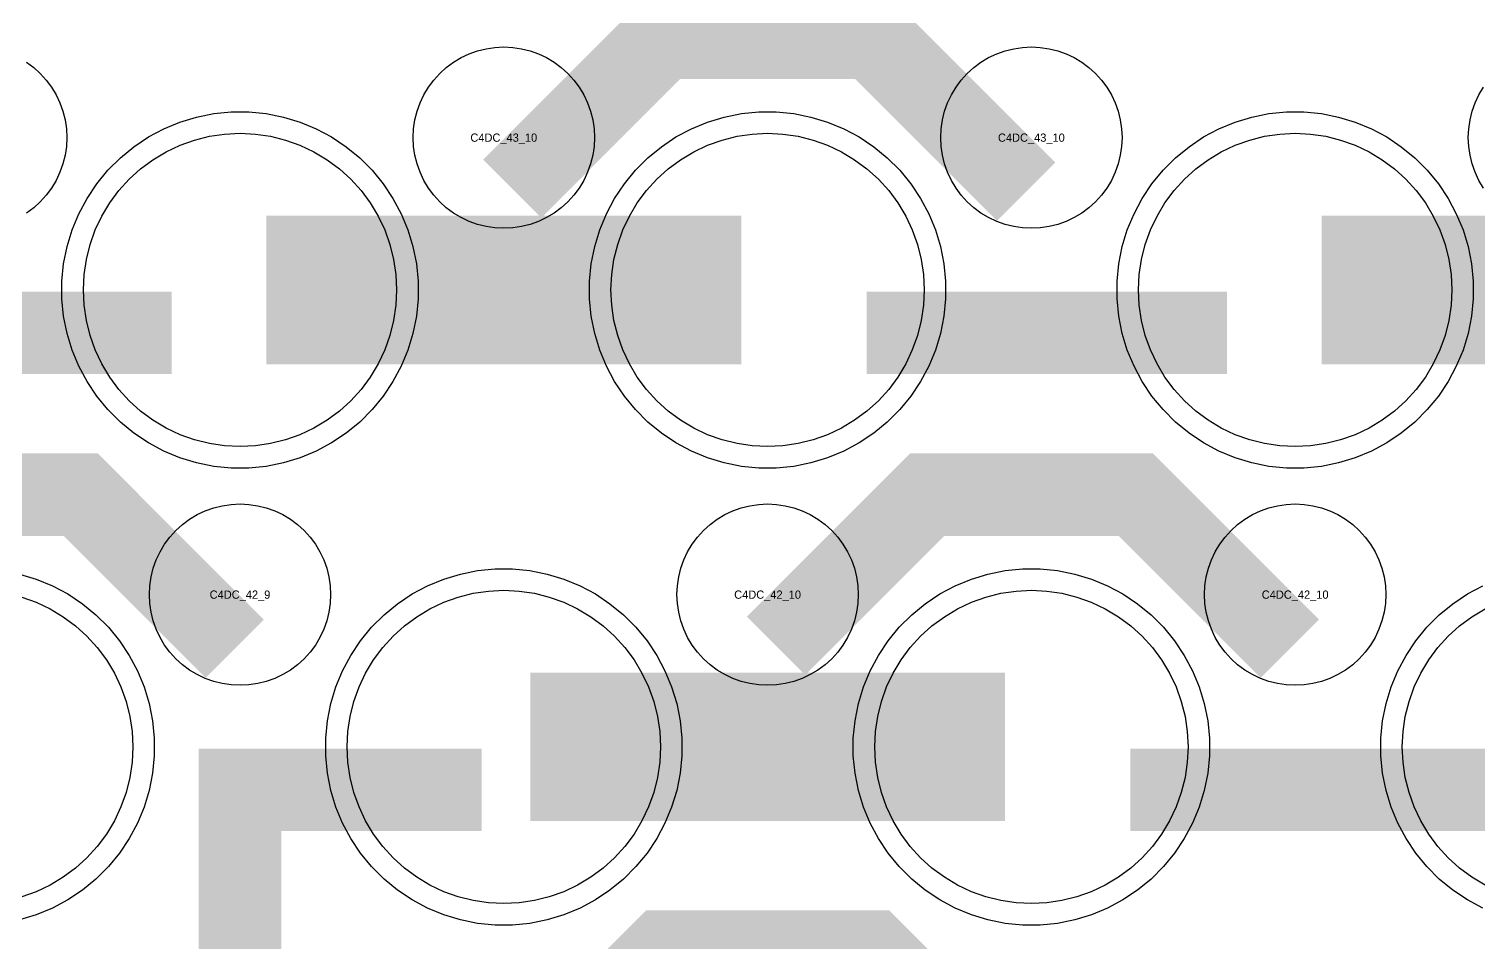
# Model space of a CAD drawing. Extents: x -11880 to 11880, y -14992 to 14992.
# Drawn here: x -8944 to -8504.2, y -9079.3 to -8802.2 of the extents above; entities that cross this region are included whole.
import ezdxf
from ezdxf.enums import TextEntityAlignment as Align

# ---------------------------------------------------------------- set-up
doc = ezdxf.new("R2010")
doc.units = 0
doc.header["$MEASUREMENT"] = 0
for name, color, linetype in [('GDS_775_DT_237', 138, 'CONTINUOUS'), ('RDL1_FS', 34, 'CONTINUOUS'), ('RDL_BS', 160, 'CONTINUOUS')]:
    doc.layers.add(name, color=color, linetype=linetype)

msp = doc.modelspace()

# ---------------------------------------------------------------- linework, layer by layer
at = {"layer": 'RDL1_FS', "color": 240, "true_color": 0xed1f24}
for points in [[(-8880, -8928.819), (-8884.657, -8928.59), (-8889.268, -8927.906), (-8893.791, -8926.774), (-8898.181, -8925.202), (-8902.395, -8923.21), (-8906.395, -8920.812), (-8910.14, -8918.034), (-8913.594, -8914.904), (-8916.724, -8911.45), (-8919.502, -8907.705), (-8921.9, -8903.705), (-8923.892, -8899.491), (-8925.464, -8895.101), (-8926.596, -8890.578), (-8927.28, -8885.967), (-8927.509, -8881.31), (-8927.28, -8876.653), (-8926.596, -8872.042), (-8925.464, -8867.519), (-8923.892, -8863.129), (-8921.9, -8858.915), (-8919.502, -8854.915), (-8916.724, -8851.17), (-8913.594, -8847.716), (-8910.14, -8844.586), (-8906.395, -8841.808), (-8902.395, -8839.41), (-8898.181, -8837.418), (-8893.791, -8835.846), (-8889.268, -8834.714), (-8884.657, -8834.03), (-8880, -8833.801), (-8875.343, -8834.03), (-8870.732, -8834.714), (-8866.209, -8835.846), (-8861.819, -8837.418), (-8857.605, -8839.41), (-8853.605, -8841.808), (-8849.86, -8844.586), (-8846.406, -8847.716), (-8843.276, -8851.17), (-8840.498, -8854.915), (-8838.1, -8858.915), (-8836.108, -8863.129), (-8834.536, -8867.519), (-8833.404, -8872.042), (-8832.72, -8876.653), (-8832.491, -8881.31), (-8832.72, -8885.967), (-8833.404, -8890.578), (-8834.536, -8895.101), (-8836.108, -8899.491), (-8838.1, -8903.705), (-8840.498, -8907.705), (-8843.276, -8911.45), (-8846.406, -8914.904), (-8849.86, -8918.034), (-8853.605, -8920.812), (-8857.605, -8923.21), (-8861.819, -8925.202), (-8866.209, -8926.774), (-8870.732, -8927.906), (-8875.343, -8928.59)], [(-8720, -8928.819), (-8724.657, -8928.59), (-8729.268, -8927.906), (-8733.791, -8926.774), (-8738.181, -8925.202), (-8742.395, -8923.21), (-8746.395, -8920.812), (-8750.14, -8918.034), (-8753.594, -8914.904), (-8756.724, -8911.45), (-8759.502, -8907.705), (-8761.9, -8903.705), (-8763.892, -8899.491), (-8765.464, -8895.101), (-8766.596, -8890.578), (-8767.28, -8885.967), (-8767.509, -8881.31), (-8767.28, -8876.653), (-8766.596, -8872.042), (-8765.464, -8867.519), (-8763.892, -8863.129), (-8761.9, -8858.915), (-8759.502, -8854.915), (-8756.724, -8851.17), (-8753.594, -8847.716), (-8750.14, -8844.586), (-8746.395, -8841.808), (-8742.395, -8839.41), (-8738.181, -8837.418), (-8733.791, -8835.846), (-8729.268, -8834.714), (-8724.657, -8834.03), (-8720, -8833.801), (-8715.343, -8834.03), (-8710.732, -8834.714), (-8706.209, -8835.846), (-8701.819, -8837.418), (-8697.605, -8839.41), (-8693.605, -8841.808), (-8689.86, -8844.586), (-8686.406, -8847.716), (-8683.276, -8851.17), (-8680.498, -8854.915), (-8678.1, -8858.915), (-8676.108, -8863.129), (-8674.536, -8867.519), (-8673.404, -8872.042), (-8672.72, -8876.653), (-8672.491, -8881.31), (-8672.72, -8885.967), (-8673.404, -8890.578), (-8674.536, -8895.101), (-8676.108, -8899.491), (-8678.1, -8903.705), (-8680.498, -8907.705), (-8683.276, -8911.45), (-8686.406, -8914.904), (-8689.86, -8918.034), (-8693.605, -8920.812), (-8697.605, -8923.21), (-8701.819, -8925.202), (-8706.209, -8926.774), (-8710.732, -8927.906), (-8715.343, -8928.59)], [(-8560, -8928.819), (-8564.657, -8928.59), (-8569.268, -8927.906), (-8573.791, -8926.774), (-8578.181, -8925.202), (-8582.395, -8923.21), (-8586.395, -8920.812), (-8590.14, -8918.034), (-8593.594, -8914.904), (-8596.724, -8911.45), (-8599.502, -8907.705), (-8601.9, -8903.705), (-8603.892, -8899.491), (-8605.464, -8895.101), (-8606.596, -8890.578), (-8607.28, -8885.967), (-8607.509, -8881.31), (-8607.28, -8876.653), (-8606.596, -8872.042), (-8605.464, -8867.519), (-8603.892, -8863.129), (-8601.9, -8858.915), (-8599.502, -8854.915), (-8596.724, -8851.17), (-8593.594, -8847.716), (-8590.14, -8844.586), (-8586.395, -8841.808), (-8582.395, -8839.41), (-8578.181, -8837.418), (-8573.791, -8835.846), (-8569.268, -8834.714), (-8564.657, -8834.03), (-8560, -8833.801), (-8555.343, -8834.03), (-8550.732, -8834.714), (-8546.209, -8835.846), (-8541.819, -8837.418), (-8537.605, -8839.41), (-8533.605, -8841.808), (-8529.86, -8844.586), (-8526.406, -8847.716), (-8523.276, -8851.17), (-8520.498, -8854.915), (-8518.1, -8858.915), (-8516.108, -8863.129), (-8514.536, -8867.519), (-8513.404, -8872.042), (-8512.72, -8876.653), (-8512.491, -8881.31), (-8512.72, -8885.967), (-8513.404, -8890.578), (-8514.536, -8895.101), (-8516.108, -8899.491), (-8518.1, -8903.705), (-8520.498, -8907.705), (-8523.276, -8911.45), (-8526.406, -8914.904), (-8529.86, -8918.034), (-8533.605, -8920.812), (-8537.605, -8923.21), (-8541.819, -8925.202), (-8546.209, -8926.774), (-8550.732, -8927.906), (-8555.343, -8928.59)]]:
    msp.add_lwpolyline(points, close=True, dxfattribs=at)
for points in [[(-8871.998, -8881.31, 45, 45, 0), (-8799.998, -8881.31, 45, 45, 0)], [(-8799.998, -8881.31, 45, 45, 0), (-8727.998, -8881.31, 45, 45, 0)], [(-8551.998, -8881.31, 45, 45, 0), (-8479.998, -8881.31, 45, 45, 0)]]:
    msp.add_lwpolyline(points, format="xyseb", dxfattribs=at)
msp.add_lwpolyline([(-8946.209, -8974.411), (-8941.819, -8975.983), (-8937.605, -8977.975), (-8933.605, -8980.373), (-8929.86, -8983.151), (-8926.406, -8986.281), (-8923.276, -8989.735), (-8920.498, -8993.48), (-8918.1, -8997.48), (-8916.108, -9001.694), (-8914.536, -9006.084), (-8913.404, -9010.607), (-8912.72, -9015.218), (-8912.491, -9019.875), (-8912.72, -9024.532), (-8913.404, -9029.143), (-8914.536, -9033.666), (-8916.108, -9038.056), (-8918.1, -9042.27), (-8920.498, -9046.27), (-8923.276, -9050.015), (-8926.406, -9053.469), (-8929.86, -9056.599), (-8933.605, -9059.377), (-8937.605, -9061.775), (-8941.819, -9063.767), (-8946.209, -9065.339)], dxfattribs=at)
at = {"layer": 'RDL1_FS'}
for points in [[(-8800, -9067.384), (-8804.657, -9067.155), (-8809.268, -9066.471), (-8813.791, -9065.339), (-8818.181, -9063.767), (-8822.395, -9061.775), (-8826.395, -9059.377), (-8830.14, -9056.599), (-8833.594, -9053.469), (-8836.724, -9050.015), (-8839.502, -9046.27), (-8841.9, -9042.27), (-8843.892, -9038.056), (-8845.464, -9033.666), (-8846.596, -9029.143), (-8847.28, -9024.532), (-8847.509, -9019.875), (-8847.28, -9015.218), (-8846.596, -9010.607), (-8845.464, -9006.084), (-8843.892, -9001.694), (-8841.9, -8997.48), (-8839.502, -8993.48), (-8836.724, -8989.735), (-8833.594, -8986.281), (-8830.14, -8983.151), (-8826.395, -8980.373), (-8822.395, -8977.975), (-8818.181, -8975.983), (-8813.791, -8974.411), (-8809.268, -8973.279), (-8804.657, -8972.595), (-8800, -8972.366), (-8795.343, -8972.595), (-8790.732, -8973.279), (-8786.209, -8974.411), (-8781.819, -8975.983), (-8777.605, -8977.975), (-8773.605, -8980.373), (-8769.86, -8983.151), (-8766.406, -8986.281), (-8763.276, -8989.735), (-8760.498, -8993.48), (-8758.1, -8997.48), (-8756.108, -9001.694), (-8754.536, -9006.084), (-8753.404, -9010.607), (-8752.72, -9015.218), (-8752.491, -9019.875), (-8752.72, -9024.532), (-8753.404, -9029.143), (-8754.536, -9033.666), (-8756.108, -9038.056), (-8758.1, -9042.27), (-8760.498, -9046.27), (-8763.276, -9050.015), (-8766.406, -9053.469), (-8769.86, -9056.599), (-8773.605, -9059.377), (-8777.605, -9061.775), (-8781.819, -9063.767), (-8786.209, -9065.339), (-8790.732, -9066.471), (-8795.343, -9067.155)], [(-8640, -9067.384), (-8644.657, -9067.155), (-8649.268, -9066.471), (-8653.791, -9065.339), (-8658.181, -9063.767), (-8662.395, -9061.775), (-8666.395, -9059.377), (-8670.14, -9056.599), (-8673.594, -9053.469), (-8676.724, -9050.015), (-8679.502, -9046.27), (-8681.9, -9042.27), (-8683.892, -9038.056), (-8685.464, -9033.666), (-8686.596, -9029.143), (-8687.28, -9024.532), (-8687.509, -9019.875), (-8687.28, -9015.218), (-8686.596, -9010.607), (-8685.464, -9006.084), (-8683.892, -9001.694), (-8681.9, -8997.48), (-8679.502, -8993.48), (-8676.724, -8989.735), (-8673.594, -8986.281), (-8670.14, -8983.151), (-8666.395, -8980.373), (-8662.395, -8977.975), (-8658.181, -8975.983), (-8653.791, -8974.411), (-8649.268, -8973.279), (-8644.657, -8972.595), (-8640, -8972.366), (-8635.343, -8972.595), (-8630.732, -8973.279), (-8626.209, -8974.411), (-8621.819, -8975.983), (-8617.605, -8977.975), (-8613.605, -8980.373), (-8609.86, -8983.151), (-8606.406, -8986.281), (-8603.276, -8989.735), (-8600.498, -8993.48), (-8598.1, -8997.48), (-8596.108, -9001.694), (-8594.536, -9006.084), (-8593.404, -9010.607), (-8592.72, -9015.218), (-8592.491, -9019.875), (-8592.72, -9024.532), (-8593.404, -9029.143), (-8594.536, -9033.666), (-8596.108, -9038.056), (-8598.1, -9042.27), (-8600.498, -9046.27), (-8603.276, -9050.015), (-8606.406, -9053.469), (-8609.86, -9056.599), (-8613.605, -9059.377), (-8617.605, -9061.775), (-8621.819, -9063.767), (-8626.209, -9065.339), (-8630.732, -9066.471), (-8635.343, -9067.155)]]:
    msp.add_lwpolyline(points, close=True, dxfattribs=at)
msp.add_lwpolyline([(-8502.395, -9061.775), (-8506.395, -9059.377), (-8510.14, -9056.599), (-8513.594, -9053.469), (-8516.724, -9050.015), (-8519.502, -9046.27), (-8521.9, -9042.27), (-8523.892, -9038.056), (-8525.464, -9033.666), (-8526.596, -9029.143), (-8527.28, -9024.532), (-8527.509, -9019.875), (-8527.28, -9015.218), (-8526.596, -9010.607), (-8525.464, -9006.084), (-8523.892, -9001.694), (-8521.9, -8997.48), (-8519.502, -8993.48), (-8516.724, -8989.735), (-8513.594, -8986.281), (-8510.14, -8983.151), (-8506.395, -8980.373), (-8502.395, -8977.975)], dxfattribs=at)
for points in [[(-8791.998, -9019.875, 45, 45, 0), (-8719.998, -9019.875, 45, 45, 0)], [(-8719.998, -9019.875, 45, 45, 0), (-8647.998, -9019.875, 45, 45, 0)]]:
    msp.add_lwpolyline(points, format="xyseb", dxfattribs=at)
at = {"layer": 'RDL_BS'}
for points in [[(-8797.438, -8850.624, 25, 25, 0), (-8751.623, -8804.809, 25, 25, 0), (-8718.07, -8804.809, 25, 25, 0)], [(-8641.599, -8851.523, 25, 25, 0), (-8688.313, -8804.809, 25, 25, 0), (-8718.071, -8804.809, 25, 25, 0)], [(-8881.599, -8990.088, 25, 25, 0), (-8928.313, -8943.374, 25, 25, 0), (-8958.071, -8943.374, 25, 25, 0)], [(-8717.438, -8989.189, 25, 25, 0), (-8671.623, -8943.374, 25, 25, 0), (-8638.07, -8943.374, 25, 25, 0)], [(-8561.599, -8990.088, 25, 25, 0), (-8608.313, -8943.374, 25, 25, 0), (-8638.071, -8943.374, 25, 25, 0)], [(-8880, -9127.165, 25, 25, 0), (-8880, -9020.388, 25, 25, 0)], [(-8892.5, -9032.888, 25, 25, 0), (-8806.667, -9032.888, 25, 25, 0)], [(-8852.944, -9032.888, 25, 25, 0), (-8811.74, -9032.888, 25, 25, 0)], [(-8609.984, -9032.888, 25, 25, 0), (-8500.719, -9032.888, 25, 25, 0)], [(-8880, -9050.857, 25, 25, 0), (-8880, -9096.477, 25, 25, 0)], [(-8797.438, -9127.749, 25, 25, 0), (-8751.623, -9081.934, 25, 25, 0), (-8718.07, -9081.934, 25, 25, 0)], [(-8641.599, -9128.648, 25, 25, 0), (-8688.313, -9081.934, 25, 25, 0), (-8718.071, -9081.934, 25, 25, 0)]]:
    msp.add_lwpolyline(points, format="xyseb", dxfattribs=at)
for points in [[(-8800, -8862.616), (-8802.693, -8862.484), (-8805.365, -8862.088), (-8807.984, -8861.431), (-8810.519, -8860.524), (-8812.956, -8859.372), (-8815.28, -8857.979), (-8817.443, -8856.376), (-8819.442, -8854.564), (-8821.254, -8852.565), (-8822.857, -8850.402), (-8824.25, -8848.078), (-8825.402, -8845.641), (-8826.309, -8843.106), (-8826.966, -8840.487), (-8827.362, -8837.815), (-8827.494, -8835.122), (-8827.362, -8832.429), (-8826.966, -8829.757), (-8826.309, -8827.138), (-8825.402, -8824.603), (-8824.25, -8822.166), (-8822.857, -8819.842), (-8821.254, -8817.679), (-8819.442, -8815.68), (-8817.443, -8813.868), (-8815.28, -8812.265), (-8812.956, -8810.872), (-8810.519, -8809.72), (-8807.984, -8808.813), (-8805.365, -8808.156), (-8802.693, -8807.76), (-8800, -8807.628), (-8797.307, -8807.76), (-8794.635, -8808.156), (-8792.016, -8808.813), (-8789.481, -8809.72), (-8787.044, -8810.872), (-8784.72, -8812.265), (-8782.557, -8813.868), (-8780.558, -8815.68), (-8778.746, -8817.679), (-8777.143, -8819.842), (-8775.75, -8822.166), (-8774.598, -8824.603), (-8773.691, -8827.138), (-8773.034, -8829.757), (-8772.638, -8832.429), (-8772.506, -8835.122), (-8772.638, -8837.815), (-8773.034, -8840.487), (-8773.691, -8843.106), (-8774.598, -8845.641), (-8775.75, -8848.078), (-8777.143, -8850.402), (-8778.746, -8852.565), (-8780.558, -8854.564), (-8782.557, -8856.376), (-8784.72, -8857.979), (-8787.044, -8859.372), (-8789.481, -8860.524), (-8792.016, -8861.431), (-8794.635, -8862.088), (-8797.307, -8862.484)], [(-8640, -8862.616), (-8642.693, -8862.484), (-8645.365, -8862.088), (-8647.984, -8861.431), (-8650.519, -8860.524), (-8652.956, -8859.372), (-8655.28, -8857.979), (-8657.443, -8856.376), (-8659.442, -8854.564), (-8661.254, -8852.565), (-8662.857, -8850.402), (-8664.25, -8848.078), (-8665.402, -8845.641), (-8666.309, -8843.106), (-8666.966, -8840.487), (-8667.362, -8837.815), (-8667.494, -8835.122), (-8667.362, -8832.429), (-8666.966, -8829.757), (-8666.309, -8827.138), (-8665.402, -8824.603), (-8664.25, -8822.166), (-8662.857, -8819.842), (-8661.254, -8817.679), (-8659.442, -8815.68), (-8657.443, -8813.868), (-8655.28, -8812.265), (-8652.956, -8810.872), (-8650.519, -8809.72), (-8647.984, -8808.813), (-8645.365, -8808.156), (-8642.693, -8807.76), (-8640, -8807.628), (-8637.307, -8807.76), (-8634.635, -8808.156), (-8632.016, -8808.813), (-8629.481, -8809.72), (-8627.044, -8810.872), (-8624.72, -8812.265), (-8622.557, -8813.868), (-8620.558, -8815.68), (-8618.746, -8817.679), (-8617.143, -8819.842), (-8615.75, -8822.166), (-8614.598, -8824.603), (-8613.691, -8827.138), (-8613.034, -8829.757), (-8612.638, -8832.429), (-8612.506, -8835.122), (-8612.638, -8837.815), (-8613.034, -8840.487), (-8613.691, -8843.106), (-8614.598, -8845.641), (-8615.75, -8848.078), (-8617.143, -8850.402), (-8618.746, -8852.565), (-8620.558, -8854.564), (-8622.557, -8856.376), (-8624.72, -8857.979), (-8627.044, -8859.372), (-8629.481, -8860.524), (-8632.016, -8861.431), (-8634.635, -8862.088), (-8637.307, -8862.484)], [(-8880, -9001.181), (-8882.693, -9001.049), (-8885.365, -9000.653), (-8887.984, -8999.996), (-8890.519, -8999.089), (-8892.956, -8997.937), (-8895.28, -8996.544), (-8897.443, -8994.941), (-8899.442, -8993.129), (-8901.254, -8991.13), (-8902.857, -8988.967), (-8904.25, -8986.643), (-8905.402, -8984.206), (-8906.309, -8981.671), (-8906.966, -8979.052), (-8907.362, -8976.38), (-8907.494, -8973.687), (-8907.362, -8970.994), (-8906.966, -8968.322), (-8906.309, -8965.703), (-8905.402, -8963.168), (-8904.25, -8960.731), (-8902.857, -8958.407), (-8901.254, -8956.244), (-8899.442, -8954.245), (-8897.443, -8952.433), (-8895.28, -8950.83), (-8892.956, -8949.437), (-8890.519, -8948.285), (-8887.984, -8947.378), (-8885.365, -8946.721), (-8882.693, -8946.325), (-8880, -8946.193), (-8877.307, -8946.325), (-8874.635, -8946.721), (-8872.016, -8947.378), (-8869.481, -8948.285), (-8867.044, -8949.437), (-8864.72, -8950.83), (-8862.557, -8952.433), (-8860.558, -8954.245), (-8858.746, -8956.244), (-8857.143, -8958.407), (-8855.75, -8960.731), (-8854.598, -8963.168), (-8853.691, -8965.703), (-8853.034, -8968.322), (-8852.638, -8970.994), (-8852.506, -8973.687), (-8852.638, -8976.38), (-8853.034, -8979.052), (-8853.691, -8981.671), (-8854.598, -8984.206), (-8855.75, -8986.643), (-8857.143, -8988.967), (-8858.746, -8991.13), (-8860.558, -8993.129), (-8862.557, -8994.941), (-8864.72, -8996.544), (-8867.044, -8997.937), (-8869.481, -8999.089), (-8872.016, -8999.996), (-8874.635, -9000.653), (-8877.307, -9001.049)], [(-8720, -9001.181), (-8722.693, -9001.049), (-8725.365, -9000.653), (-8727.984, -8999.996), (-8730.519, -8999.089), (-8732.956, -8997.937), (-8735.28, -8996.544), (-8737.443, -8994.941), (-8739.442, -8993.129), (-8741.254, -8991.13), (-8742.857, -8988.967), (-8744.25, -8986.643), (-8745.402, -8984.206), (-8746.309, -8981.671), (-8746.966, -8979.052), (-8747.362, -8976.38), (-8747.494, -8973.687), (-8747.362, -8970.994), (-8746.966, -8968.322), (-8746.309, -8965.703), (-8745.402, -8963.168), (-8744.25, -8960.731), (-8742.857, -8958.407), (-8741.254, -8956.244), (-8739.442, -8954.245), (-8737.443, -8952.433), (-8735.28, -8950.83), (-8732.956, -8949.437), (-8730.519, -8948.285), (-8727.984, -8947.378), (-8725.365, -8946.721), (-8722.693, -8946.325), (-8720, -8946.193), (-8717.307, -8946.325), (-8714.635, -8946.721), (-8712.016, -8947.378), (-8709.481, -8948.285), (-8707.044, -8949.437), (-8704.72, -8950.83), (-8702.557, -8952.433), (-8700.558, -8954.245), (-8698.746, -8956.244), (-8697.143, -8958.407), (-8695.75, -8960.731), (-8694.598, -8963.168), (-8693.691, -8965.703), (-8693.034, -8968.322), (-8692.638, -8970.994), (-8692.506, -8973.687), (-8692.638, -8976.38), (-8693.034, -8979.052), (-8693.691, -8981.671), (-8694.598, -8984.206), (-8695.75, -8986.643), (-8697.143, -8988.967), (-8698.746, -8991.13), (-8700.558, -8993.129), (-8702.557, -8994.941), (-8704.72, -8996.544), (-8707.044, -8997.937), (-8709.481, -8999.089), (-8712.016, -8999.996), (-8714.635, -9000.653), (-8717.307, -9001.049)], [(-8560, -9001.181), (-8562.693, -9001.049), (-8565.365, -9000.653), (-8567.984, -8999.996), (-8570.519, -8999.089), (-8572.956, -8997.937), (-8575.28, -8996.544), (-8577.443, -8994.941), (-8579.442, -8993.129), (-8581.254, -8991.13), (-8582.857, -8988.967), (-8584.25, -8986.643), (-8585.402, -8984.206), (-8586.309, -8981.671), (-8586.966, -8979.052), (-8587.362, -8976.38), (-8587.494, -8973.687), (-8587.362, -8970.994), (-8586.966, -8968.322), (-8586.309, -8965.703), (-8585.402, -8963.168), (-8584.25, -8960.731), (-8582.857, -8958.407), (-8581.254, -8956.244), (-8579.442, -8954.245), (-8577.443, -8952.433), (-8575.28, -8950.83), (-8572.956, -8949.437), (-8570.519, -8948.285), (-8567.984, -8947.378), (-8565.365, -8946.721), (-8562.693, -8946.325), (-8560, -8946.193), (-8557.307, -8946.325), (-8554.635, -8946.721), (-8552.016, -8947.378), (-8549.481, -8948.285), (-8547.044, -8949.437), (-8544.72, -8950.83), (-8542.557, -8952.433), (-8540.558, -8954.245), (-8538.746, -8956.244), (-8537.143, -8958.407), (-8535.75, -8960.731), (-8534.598, -8963.168), (-8533.691, -8965.703), (-8533.034, -8968.322), (-8532.638, -8970.994), (-8532.506, -8973.687), (-8532.638, -8976.38), (-8533.034, -8979.052), (-8533.691, -8981.671), (-8534.598, -8984.206), (-8535.75, -8986.643), (-8537.143, -8988.967), (-8538.746, -8991.13), (-8540.558, -8993.129), (-8542.557, -8994.941), (-8544.72, -8996.544), (-8547.044, -8997.937), (-8549.481, -8999.089), (-8552.016, -8999.996), (-8554.635, -9000.653), (-8557.307, -9001.049)], [(-8802.644, -9073.875), (-8807.938, -9073.358), (-8813.165, -9072.312), (-8818.205, -9070.781), (-8823.115, -9068.75), (-8827.777, -9066.258), (-8832.191, -9063.311), (-8836.292, -9059.949), (-8840.074, -9056.167), (-8843.436, -9052.066), (-8846.383, -9047.652), (-8848.875, -9042.99), (-8850.906, -9038.08), (-8852.437, -9033.04), (-8853.483, -9027.813), (-8854, -9022.519), (-8854, -9017.231), (-8853.483, -9011.937), (-8852.437, -9006.71), (-8850.906, -9001.67), (-8848.875, -8996.76), (-8846.383, -8992.098), (-8843.436, -8987.684), (-8840.074, -8983.583), (-8836.292, -8979.801), (-8832.191, -8976.439), (-8827.777, -8973.492), (-8823.115, -8971), (-8818.205, -8968.969), (-8813.165, -8967.438), (-8807.938, -8966.392), (-8802.644, -8965.875), (-8797.356, -8965.875), (-8792.062, -8966.392), (-8786.835, -8967.438), (-8781.795, -8968.969), (-8776.885, -8971), (-8772.223, -8973.492), (-8767.809, -8976.439), (-8763.708, -8979.801), (-8759.926, -8983.583), (-8756.564, -8987.684), (-8753.617, -8992.098), (-8751.125, -8996.76), (-8749.094, -9001.67), (-8747.563, -9006.71), (-8746.517, -9011.937), (-8746, -9017.231), (-8746, -9022.519), (-8746.517, -9027.813), (-8747.563, -9033.04), (-8749.094, -9038.08), (-8751.125, -9042.99), (-8753.617, -9047.652), (-8756.564, -9052.066), (-8759.926, -9056.167), (-8763.708, -9059.949), (-8767.809, -9063.311), (-8772.223, -9066.258), (-8776.885, -9068.75), (-8781.795, -9070.781), (-8786.835, -9072.312), (-8792.062, -9073.358), (-8797.356, -9073.875)], [(-8642.644, -9073.875), (-8647.938, -9073.358), (-8653.165, -9072.312), (-8658.205, -9070.781), (-8663.115, -9068.75), (-8667.777, -9066.258), (-8672.191, -9063.311), (-8676.292, -9059.949), (-8680.074, -9056.167), (-8683.436, -9052.066), (-8686.383, -9047.652), (-8688.875, -9042.99), (-8690.906, -9038.08), (-8692.437, -9033.04), (-8693.483, -9027.813), (-8694, -9022.519), (-8694, -9017.231), (-8693.483, -9011.937), (-8692.437, -9006.71), (-8690.906, -9001.67), (-8688.875, -8996.76), (-8686.383, -8992.098), (-8683.436, -8987.684), (-8680.074, -8983.583), (-8676.292, -8979.801), (-8672.191, -8976.439), (-8667.777, -8973.492), (-8663.115, -8971), (-8658.205, -8968.969), (-8653.165, -8967.438), (-8647.938, -8966.392), (-8642.644, -8965.875), (-8637.356, -8965.875), (-8632.062, -8966.392), (-8626.835, -8967.438), (-8621.795, -8968.969), (-8616.885, -8971), (-8612.223, -8973.492), (-8607.809, -8976.439), (-8603.708, -8979.801), (-8599.926, -8983.583), (-8596.564, -8987.684), (-8593.617, -8992.098), (-8591.125, -8996.76), (-8589.094, -9001.67), (-8587.563, -9006.71), (-8586.517, -9011.937), (-8586, -9017.231), (-8586, -9022.519), (-8586.517, -9027.813), (-8587.563, -9033.04), (-8589.094, -9038.08), (-8591.125, -9042.99), (-8593.617, -9047.652), (-8596.564, -9052.066), (-8599.926, -9056.167), (-8603.708, -9059.949), (-8607.809, -9063.311), (-8612.223, -9066.258), (-8616.885, -9068.75), (-8621.795, -9070.781), (-8626.835, -9072.312), (-8632.062, -9073.358), (-8637.356, -9073.875)]]:
    msp.add_lwpolyline(points, close=True, dxfattribs=at)
for points in [[(-8944.72, -8812.265), (-8942.557, -8813.868), (-8940.558, -8815.68), (-8938.746, -8817.679), (-8937.143, -8819.842), (-8935.75, -8822.166), (-8934.598, -8824.603), (-8933.691, -8827.138), (-8933.034, -8829.757), (-8932.638, -8832.429), (-8932.506, -8835.122), (-8932.638, -8837.815), (-8933.034, -8840.487), (-8933.691, -8843.106), (-8934.598, -8845.641), (-8935.75, -8848.078), (-8937.143, -8850.402), (-8938.746, -8852.565), (-8940.558, -8854.564), (-8942.557, -8856.376), (-8944.72, -8857.979)], [(-8502.857, -8850.402), (-8504.25, -8848.078), (-8505.402, -8845.641), (-8506.309, -8843.106), (-8506.966, -8840.487), (-8507.362, -8837.815), (-8507.494, -8835.122), (-8507.362, -8832.429), (-8506.966, -8829.757), (-8506.309, -8827.138), (-8505.402, -8824.603), (-8504.25, -8822.166), (-8502.857, -8819.842)], [(-8503.115, -9068.75), (-8507.777, -9066.258), (-8512.191, -9063.311), (-8516.292, -9059.949), (-8520.074, -9056.167), (-8523.436, -9052.066), (-8526.383, -9047.652), (-8528.875, -9042.99), (-8530.906, -9038.08), (-8532.437, -9033.04), (-8533.483, -9027.813), (-8534, -9022.519), (-8534, -9017.231), (-8533.483, -9011.937), (-8532.437, -9006.71), (-8530.906, -9001.67), (-8528.875, -8996.76), (-8526.383, -8992.098), (-8523.436, -8987.684), (-8520.074, -8983.583), (-8516.292, -8979.801), (-8512.191, -8976.439), (-8507.777, -8973.492), (-8503.115, -8971)]]:
    msp.add_lwpolyline(points, dxfattribs=at)
at = {"layer": 'RDL_BS', "color": 240, "true_color": 0xed1f24}
for points in [[(-8882.644, -8935.31), (-8887.938, -8934.793), (-8893.165, -8933.747), (-8898.205, -8932.216), (-8903.115, -8930.185), (-8907.777, -8927.693), (-8912.191, -8924.746), (-8916.292, -8921.384), (-8920.074, -8917.602), (-8923.436, -8913.501), (-8926.383, -8909.087), (-8928.875, -8904.425), (-8930.906, -8899.515), (-8932.437, -8894.475), (-8933.483, -8889.248), (-8934, -8883.954), (-8934, -8878.666), (-8933.483, -8873.372), (-8932.437, -8868.145), (-8930.906, -8863.105), (-8928.875, -8858.195), (-8926.383, -8853.533), (-8923.436, -8849.119), (-8920.074, -8845.018), (-8916.292, -8841.236), (-8912.191, -8837.874), (-8907.777, -8834.927), (-8903.115, -8832.435), (-8898.205, -8830.404), (-8893.165, -8828.873), (-8887.938, -8827.827), (-8882.644, -8827.31), (-8877.356, -8827.31), (-8872.062, -8827.827), (-8866.835, -8828.873), (-8861.795, -8830.404), (-8856.885, -8832.435), (-8852.223, -8834.927), (-8847.809, -8837.874), (-8843.708, -8841.236), (-8839.926, -8845.018), (-8836.564, -8849.119), (-8833.617, -8853.533), (-8831.125, -8858.195), (-8829.094, -8863.105), (-8827.563, -8868.145), (-8826.517, -8873.372), (-8826, -8878.666), (-8826, -8883.954), (-8826.517, -8889.248), (-8827.563, -8894.475), (-8829.094, -8899.515), (-8831.125, -8904.425), (-8833.617, -8909.087), (-8836.564, -8913.501), (-8839.926, -8917.602), (-8843.708, -8921.384), (-8847.809, -8924.746), (-8852.223, -8927.693), (-8856.885, -8930.185), (-8861.795, -8932.216), (-8866.835, -8933.747), (-8872.062, -8934.793), (-8877.356, -8935.31)], [(-8722.644, -8935.31), (-8727.938, -8934.793), (-8733.165, -8933.747), (-8738.205, -8932.216), (-8743.115, -8930.185), (-8747.777, -8927.693), (-8752.191, -8924.746), (-8756.292, -8921.384), (-8760.074, -8917.602), (-8763.436, -8913.501), (-8766.383, -8909.087), (-8768.875, -8904.425), (-8770.906, -8899.515), (-8772.437, -8894.475), (-8773.483, -8889.248), (-8774, -8883.954), (-8774, -8878.666), (-8773.483, -8873.372), (-8772.437, -8868.145), (-8770.906, -8863.105), (-8768.875, -8858.195), (-8766.383, -8853.533), (-8763.436, -8849.119), (-8760.074, -8845.018), (-8756.292, -8841.236), (-8752.191, -8837.874), (-8747.777, -8834.927), (-8743.115, -8832.435), (-8738.205, -8830.404), (-8733.165, -8828.873), (-8727.938, -8827.827), (-8722.644, -8827.31), (-8717.356, -8827.31), (-8712.062, -8827.827), (-8706.835, -8828.873), (-8701.795, -8830.404), (-8696.885, -8832.435), (-8692.223, -8834.927), (-8687.809, -8837.874), (-8683.708, -8841.236), (-8679.926, -8845.018), (-8676.564, -8849.119), (-8673.617, -8853.533), (-8671.125, -8858.195), (-8669.094, -8863.105), (-8667.563, -8868.145), (-8666.517, -8873.372), (-8666, -8878.666), (-8666, -8883.954), (-8666.517, -8889.248), (-8667.563, -8894.475), (-8669.094, -8899.515), (-8671.125, -8904.425), (-8673.617, -8909.087), (-8676.564, -8913.501), (-8679.926, -8917.602), (-8683.708, -8921.384), (-8687.809, -8924.746), (-8692.223, -8927.693), (-8696.885, -8930.185), (-8701.795, -8932.216), (-8706.835, -8933.747), (-8712.062, -8934.793), (-8717.356, -8935.31)], [(-8562.644, -8935.31), (-8567.938, -8934.793), (-8573.165, -8933.747), (-8578.205, -8932.216), (-8583.115, -8930.185), (-8587.777, -8927.693), (-8592.191, -8924.746), (-8596.292, -8921.384), (-8600.074, -8917.602), (-8603.436, -8913.501), (-8606.383, -8909.087), (-8608.875, -8904.425), (-8610.906, -8899.515), (-8612.437, -8894.475), (-8613.483, -8889.248), (-8614, -8883.954), (-8614, -8878.666), (-8613.483, -8873.372), (-8612.437, -8868.145), (-8610.906, -8863.105), (-8608.875, -8858.195), (-8606.383, -8853.533), (-8603.436, -8849.119), (-8600.074, -8845.018), (-8596.292, -8841.236), (-8592.191, -8837.874), (-8587.777, -8834.927), (-8583.115, -8832.435), (-8578.205, -8830.404), (-8573.165, -8828.873), (-8567.938, -8827.827), (-8562.644, -8827.31), (-8557.356, -8827.31), (-8552.062, -8827.827), (-8546.835, -8828.873), (-8541.795, -8830.404), (-8536.885, -8832.435), (-8532.223, -8834.927), (-8527.809, -8837.874), (-8523.708, -8841.236), (-8519.926, -8845.018), (-8516.564, -8849.119), (-8513.617, -8853.533), (-8511.125, -8858.195), (-8509.094, -8863.105), (-8507.563, -8868.145), (-8506.517, -8873.372), (-8506, -8878.666), (-8506, -8883.954), (-8506.517, -8889.248), (-8507.563, -8894.475), (-8509.094, -8899.515), (-8511.125, -8904.425), (-8513.617, -8909.087), (-8516.564, -8913.501), (-8519.926, -8917.602), (-8523.708, -8921.384), (-8527.809, -8924.746), (-8532.223, -8927.693), (-8536.885, -8930.185), (-8541.795, -8932.216), (-8546.835, -8933.747), (-8552.062, -8934.793), (-8557.356, -8935.31)]]:
    msp.add_lwpolyline(points, close=True, dxfattribs=at)
for points in [[(-9009.984, -8894.323, 25, 25, 0), (-8900.719, -8894.323, 25, 25, 0)], [(-8689.984, -8894.323, 25, 25, 0), (-8580.719, -8894.323, 25, 25, 0)]]:
    msp.add_lwpolyline(points, format="xyseb", dxfattribs=at)
msp.add_lwpolyline([(-8946.835, -8967.438), (-8941.795, -8968.969), (-8936.885, -8971), (-8932.223, -8973.492), (-8927.809, -8976.439), (-8923.708, -8979.801), (-8919.926, -8983.583), (-8916.564, -8987.684), (-8913.617, -8992.098), (-8911.125, -8996.76), (-8909.094, -9001.67), (-8907.563, -9006.71), (-8906.517, -9011.937), (-8906, -9017.231), (-8906, -9022.519), (-8906.517, -9027.813), (-8907.563, -9033.04), (-8909.094, -9038.08), (-8911.125, -9042.99), (-8913.617, -9047.652), (-8916.564, -9052.066), (-8919.926, -9056.167), (-8923.708, -9059.949), (-8927.809, -9063.311), (-8932.223, -9066.258), (-8936.885, -9068.75), (-8941.795, -9070.781), (-8946.835, -9072.312)], dxfattribs=at)

# ---------------------------------------------------------------- texts
at = {"layer": 'GDS_775_DT_237'}
for s, p in [('C4DC_43_10', (-8800, -8835.122)), ('C4DC_43_10', (-8800, -8835.122)), ('C4DC_43_10', (-8640, -8835.122)), ('C4DC_43_10', (-8640, -8835.122)), ('C4DC_42_9', (-8880, -8973.687)), ('C4DC_42_9', (-8880, -8973.687)), ('C4DC_42_10', (-8720, -8973.687)), ('C4DC_42_10', (-8720, -8973.687)), ('C4DC_42_10', (-8560, -8973.687)), ('C4DC_42_10', (-8560, -8973.687))]:
    msp.add_text(s, height=2.5, dxfattribs=at).set_placement(p, align=Align.MIDDLE_CENTER)

doc.saveas('drawing.dxf')
